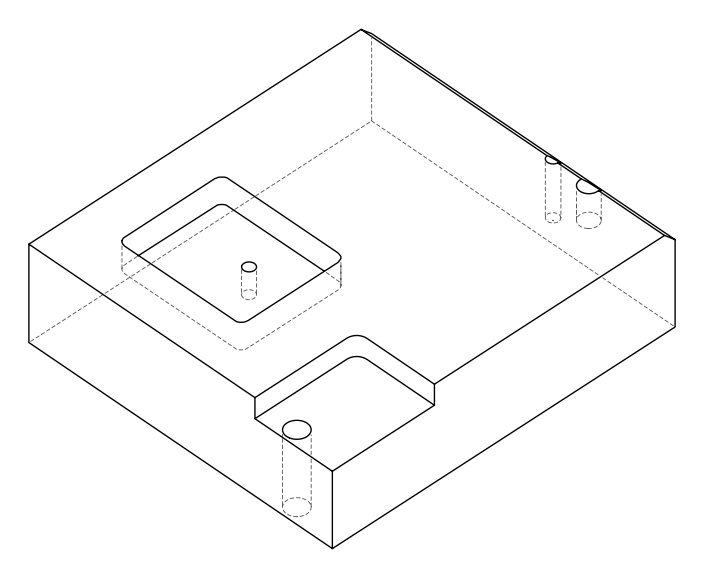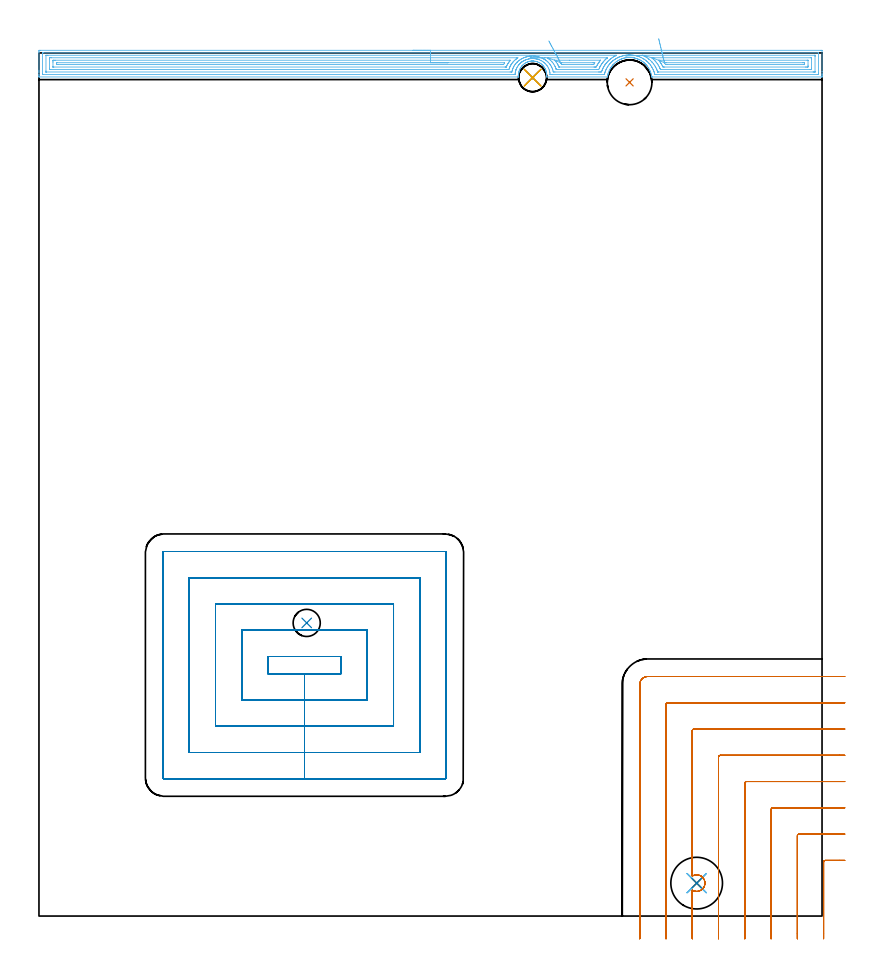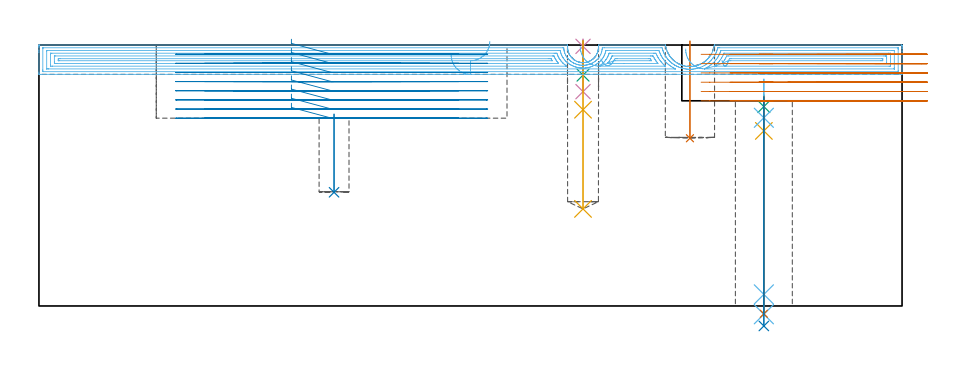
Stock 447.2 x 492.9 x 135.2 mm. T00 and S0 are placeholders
(PLAN: 14 operations, 11 tool changes, 70.3 min)
(1 INDEXABLE_INSERT_DRILL_BLIND_HOLE_FROM_SOLID | STEP1POCKET | NXT0302_022 | 0.2 min | 24484 mm3)
(2 INDEXABLE_INSERT_DRILL_BLIND_HOLE_FROM_SOLID_1 | STEP1POCKET_1 | NXT0302_002 | 0.17 min | 14316 mm3)
(3 SPOT_DRILL | STEP1HOLE | NXT0321_9005460120000 | 0.06 min | 3433 mm3)
(4 SPOT_DRILL_1 | STEP1POCKET_2 | NXT0321_9005460120000 | 0.03 min | 4 mm3)
(5 DRILL_BLIND_HOLE_INTO_CENTER | STEP1HOLE | UGT0301_217 | 0.08 min | 989 mm3)
(6 GUN_DRILL_THROUGH_HOLE | STEP1HOLE | UGT0307_009 | 0.61 min | 10792 mm3)
(7 DRILL_TO_ENLARGE_THROUGH_HOLE | STEP1HOLE | NXT0301_104 | 0.46 min | 5525 mm3)
(8 DRILL_TO_ENLARGE_THROUGH_HOLE_1 | STEP1HOLE | UGT0301_394 | 0.48 min | 71575 mm3)
(9 DRILL_BLIND_HOLE_INTO_CENTER_1 | STEP1POCKET_2 | UGT0301_217 | 0.07 min | 1138 mm3)
(10 DRILL_TO_ENLARGE_BLIND_HOLE | STEP1POCKET_2 | NXT0301_111 | 0.11 min | 3430 mm3)
(11 GUN_DRILL_BLIND_HOLE | STEP1POCKET_2 | UGT0307_013 | 0.49 min | 12015 mm3)
(12 AREA_MILL | FG_CHAMFER_SURFACE | UGT0205_001 | 21.12 min | 50186 mm3)
(13 MILL_CORNER_NOTCH_RECTANGULAR | CORNER_NOTCH_RECTANGULAR | UGT0201_094 | Follow Part, ap 5, ae 75% | 17.03 min | 463060 mm3)
(14 MILL_RECTANGULAR_POCKET | POCKET_RECTANGULAR_STRAIGHT | UGT0201_094 | Follow Part, ap 5, ae 75% | 29.41 min | 1021008 mm3)
(TOOL NXT0302_022 | Index. Insert Drill 25.5mm [880-D2550L25-03] | D25.5 PA176 FL77 Z2)
(TOOL NXT0302_002 | Index. Insert Drill 15.5mm [880-D1550L20-05] | D15.5 PA176 FL78 Z2)
(TOOL NXT0321_9005460120000 | NC Spot Drill, 142deg, 12mm, Carbide, Uncoated | D12 PA142 FL30 Z2)
(TOOL UGT0301_217 | Twist Drill 10.4 mm | D10.4 PA118 FL82 Z2)
(TOOL UGT0307_009 | Gun Drill 12 mm | D12 PA130 FL24 Z1)
(TOOL NXT0301_104 | Carbide Drill 14mm [860.1-1400-112A1-MM 2214] | D14 PA140 FL123 Z2)
(TOOL UGT0301_394 | Twist Drill 29.5 mm | D29.5 PA118 FL165 Z2)
(TOOL NXT0301_111 | Carbide Drill 16.1mm [860.1-1610-050A1-PM 4234] | D16.1 PA147 FL73 Z2)
(TOOL UGT0307_013 | Gun Drill 16 mm | D16 PA130 FL24 Z1)
(TOOL UGT0205_001 | Chamfer Mill 20 x 3 x 45 deg. | D20 FL50 Z2)
(TOOL UGT0201_094 | End mill 20 mm | D20 FL38 Z4)
(OP 1 INDEXABLE_INSERT_DRILL_BLIND_HOLE_FROM_SOLID)
G17 G21 G94 G90
T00 M6
G54
G17 G0 G90 X337.3 Y476.1 S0 M3
G43 Z145.2 H1
G94 G81 G98 Z86.9 F250. R137.2
G80
M5
M2
(OP 2 INDEXABLE_INSERT_DRILL_BLIND_HOLE_FROM_SOLID_1)
G17 G21 G94 G90
T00 M6
G54
G17 G0 G90 X152.9 Y167.4 S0 M3
G43 Z145.2 H1
G94 G81 G98 Z58.9 F250. R99.3
G80
M5
M2
(OP 3 SPOT_DRILL)
G17 G21 G94 G90
T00 M6
G54
G17 G0 G90 X375.6 Y18.8 S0 M3
G43 Z145.2 H0
G94 G81 G98 Z103.3 F250. R109.3
G80
M5
M2
(OP 4 SPOT_DRILL_1)
G17 G21 G94 G90
T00 M6
G54
G17 G0 G90 X281.9 Y478.8 S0 M3
G43 Z145.2 H0
G94 G81 G98 Z134.511 F250. R138.2
G80
M5
M2
(OP 5 DRILL_BLIND_HOLE_INTO_CENTER)
G17 G21 G94 G90
T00 M6
G54
G17 G0 G90 X375.6 Y18.8 S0 M3
G43 Z145.2 H0
G94 G81 G98 Z90.7 F250. R108.3
G80
M5
M2
(OP 6 GUN_DRILL_THROUGH_HOLE)
G17 G21 G94 G90
T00 M6
G54
G17 G0 G90 X375.6 Y18.8 M8
G43 Z145.2 H0
Z117.448
S716 M3
G94 G1 Z97.502 F125. M26
G4 X.084
Z6. F250.
G4 X.084
Z-4.298 F125.
G4 X.084
M5
M9
G0 Z117.448
Z145.2
M2
(OP 7 DRILL_TO_ENLARGE_THROUGH_HOLE)
G17 G21 G94 G90
T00 M6
G54
G17 G0 G90 X375.6 Y18.8 S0 M3
G43 Z145.2 H1
G94 G73 G98 Z-4.048 F250. Q13.793 R108.3
G80
M5
M2
(OP 8 DRILL_TO_ENLARGE_THROUGH_HOLE_1)
G17 G21 G94 G90
T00 M6
G54
G17 G0 G90 X375.6 Y18.8 S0 M3
G43 Z145.2 H0
G94 G73 G98 Z-10.363 F250. Q29.166 R108.3
G80
M5
M2
(OP 9 DRILL_BLIND_HOLE_INTO_CENTER_1)
G17 G21 G94 G90
T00 M6
G54
G17 G0 G90 X281.9 Y478.8 S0 M3
G43 Z145.2 H0
G94 G81 G98 Z119.6 F250. R137.2
G80
M5
M2
(OP 10 DRILL_TO_ENLARGE_BLIND_HOLE)
G17 G21 G94 G90
T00 M6
G54
G17 G0 G90 X281.9 Y478.8 S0 M3
G43 Z145.2 H1
G94 G81 G98 Z111.05 F250. R137.2
G80
M5
M2
(OP 11 GUN_DRILL_BLIND_HOLE)
G17 G21 G94 G90
T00 M6
G54
G17 G0 G90 X281.9 Y478.8 M8
G43 Z145.2 H0
Z137.42
S716 M3
G94 G1 Z101.689 F125. M26
G4 X.084
Z50.3 F250.
G4 X.084
G0 Z50.4
M5
M9
Z137.42
Z145.2
M2
(OP 12 AREA_MILL)
G17 G21 G94 G90
T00 M6
G54
G17 G0 G90 X213.6 Y494.4 S1061 M3
G43 Z145.2 H0
Z130.
G94 G1 X213.638 Z129.128 F250.
X213.752 Z128.264
X213.941 Z127.412
X214.203 Z126.58
X214.537 Z125.774
X214.94 Z125.
X215.408 Z124.264
X215.94 Z123.572
X216.529 Z122.929
X217.172 Z122.34
X217.864 Z121.808
X218.6 Z121.34
X219.374 Z120.937
X220.18 Z120.603
X221.012 Z120.341
X221.864 Z120.152
X222.728 Z120.038
X223.6 Z120.
X446.577
X446.957 Y494.396 Z120.002
X447.19 Y494.392 Z120.006
X447.2 Y494.155 Z120.242
Y482.371 Z132.024
Y480.948 Z133.448
Y480.599 Z133.796
Y479.901 Z134.499
Y479.604 Z134.796
X447.193 Y479.226 Z135.165
X447.19 Y479.203 Z135.188
X447.024 Y479.2 Z135.2
X350.058
X350.004 Y479.199 Z135.199
X349.959 Y479.204 Z135.192
X349.924 Y479.368 Z135.029
X349.911 Y479.453 Z134.944
X349.889 Y479.6 Z134.798
X349.867 Y479.713 Z134.684
X349.811 Y480.012 Z134.387
X349.605 Y480.893 Z133.506
X349.335 Y481.775 Z132.625
X349.111 Y482.397 Z132.001
X348.997 Y482.656 Z131.743
X348.571 Y483.538 Z130.862
X348.218 Y484.181 Z130.218
X348.065 Y484.418 Z129.981
X347.456 Y485.3 Z129.099
X347.324 Y485.476 Z128.921
X347.029 Y485.832 Z128.567
X346.958 Y485.914 Z128.486
X346.724 Y486.181 Z128.218
X346.559 Y486.357 Z128.041
X346.431 Y486.493 Z127.905
X346.139 Y486.781 Z127.617
X346.036 Y486.877 Z127.521
X345.84 Y487.062 Z127.337
X345.59 Y487.282 Z127.117
X345.538 Y487.327 Z127.072
X345.148 Y487.641 Z126.758
X345.088 Y487.686 Z126.712
X344.751 Y487.944 Z126.456
X344.644 Y488.019 Z126.381
X344.201 Y488.312 Z126.088
X343.751 Y488.593 Z125.806
X343.709 Y488.618 Z125.782
X343.547 Y488.712 Z125.688
X343.34 Y488.825 Z125.574
X342.963 Y489.015 Z125.384
X342.858 Y489.068 Z125.331
X342.413 Y489.272 Z125.127
X341.964 Y489.46 Z124.938
X341.892 Y489.488 Z124.911
X341.631 Y489.586 Z124.811
X341.568 Y489.609 Z124.789
X341.295 Y489.706 Z124.693
X341.172 Y489.744 Z124.655
X341.071 Y489.776 Z124.624
X340.625 Y489.902 Z124.497
X340.178 Y490.015 Z124.383
X340.025 Y490.048 Z124.351
X339.732 Y490.111 Z124.289
X339.284 Y490.189 Z124.208
X338.982 Y490.232 Z124.167
X338.838 Y490.252 Z124.147
X338.44 Y490.293 Z124.106
X338.391 Y490.298 Z124.101
X338.15 Y490.314 Z124.085
X337.945 Y490.327 Z124.069
X337.836 Y490.329 Z124.063
X337.498 Y490.342 Z124.055
X337.253 Y490.341 Z124.054
X337.051 Z124.057
X336.948 Y490.337 Z124.06
X336.653 Y490.324 Z124.067
X336.604 Y490.323 Z124.07
X336.415 Y490.31 Z124.086
X336.259 Y490.298 Z124.097
X336.158 Y490.291 Z124.105
X335.711 Y490.244 Z124.152
X335.264 Y490.181 Z124.217
X334.818 Y490.101 Z124.297
X334.37 Y490.004 Z124.396
X333.975 Y489.902 Z124.498
X333.925 Y489.889 Z124.511
X333.525 Y489.77 Z124.628
X333.306 Y489.706 Z124.693
X333.031 Y489.609 Z124.79
X332.649 Y489.463 Z124.936
X332.583 Y489.438 Z124.961
X332.184 Y489.269 Z125.126
X332.138 Y489.251 Z125.146
X331.995 Y489.185 Z125.215
X331.947 Y489.162 Z125.237
X331.737 Y489.063 Z125.335
X331.696 Y489.044 Z125.354
X331.259 Y488.824 Z125.574
X331.007 Y488.679 Z125.72
X330.795 Y488.557 Z125.842
X330.351 Y488.283 Z126.116
X329.852 Y487.943 Z126.455
X329.458 Y487.647 Z126.753
X328.762 Y487.061 Z127.336
X328.609 Y486.923 Z127.474
X328.565 Y486.882 Z127.515
X328.215 Y486.537 Z127.863
X327.875 Y486.181 Z128.218
X327.716 Y486.002 Z128.396
X327.671 Y485.952 Z128.446
X327.288 Y485.471 Z128.925
X327.15 Y485.3 Z129.099
X326.951 Y485.028 Z129.367
X326.822 Y484.855 Z129.545
X326.778 Y484.795 Z129.605
X326.533 Y484.418 Z129.981
X326.27 Y483.98 Z130.418
X326.022 Y483.537 Z130.862
X325.928 Y483.357 Z131.042
X325.885 Y483.274 Z131.125
X325.608 Y482.656 Z131.743
X325.265 Y481.775 Z132.625
X325.216 Y481.62 Z132.778
X325.173 Y481.485 Z132.911
X325.035 Y481.053 Z133.347
X324.991 Y480.917 Z133.482
X324.921 Y480.599 Z133.797
X324.792 Y480.011 Z134.386
X324.681 Y479.403 Z134.996
X324.642 Y479.205 Z135.193
X324.588 Y479.2 Z135.2
X290.18
X289.835 Y479.206 Z135.192
X289.86 Y479.554 Z134.845
X289.887 Y480.012 Z134.387
X289.89 Y480.453 Z133.947
X289.869 Y480.893 Z133.506
X289.824 Y481.335 Z133.065
X289.755 Y481.775 Z132.625
X289.734 Y481.873 Z132.527
X289.659 Y482.216 Z132.182
X289.617 Y482.371 Z132.027
X289.539 Y482.656 Z131.743
X289.438 Y482.957 Z131.443
X289.407 Y483.048 Z131.351
X289.259 Y483.436 Z130.964
X289.212 Y483.537 Z130.862
X289.098 Y483.768 Z130.631
X288.992 Y483.981 Z130.417
X288.901 Y484.142 Z130.256
X288.747 Y484.419 Z129.981
X288.366 Y485.005 Z129.392
X288.255 Y485.155 Z129.245
X288.14 Y485.3 Z129.099
X288.095 Y485.351 Z129.048
X287.989 Y485.471 Z128.924
X287.813 Y485.676 Z128.724
X287.797 Y485.693 Z128.707
X287.588 Y485.914 Z128.484
X287.472 Y486.037 Z128.361
X287.318 Y486.181 Z128.218
X287.201 Y486.279 Z128.119
X286.954 Y486.491 Z127.909
X286.777 Y486.63 Z127.77
X286.579 Y486.785 Z127.613
X286.376 Y486.926 Z127.473
X286.167 Y487.062 Z127.337
X285.686 Y487.338 Z127.059
X285.321 Y487.52 Z126.88
X285.242 Y487.559 Z126.841
X284.792 Y487.752 Z126.644
X284.523 Y487.853 Z126.546
X284.25 Y487.944 Z126.456
X283.899 Y488.038 Z126.36
X283.453 Y488.139 Z126.261
X283.006 Y488.213 Z126.182
X282.559 Y488.264 Z126.133
X282.404 Y488.271 Z126.12
X282.187 Y488.286 Z126.111
X282.137 Y488.288 Z126.107
X282.112 Y488.289 Z126.106
X281.859 Y488.288 Z126.103
X281.665 Y488.289 Z126.107
X281.537 Y488.28 Z126.112
X281.484 Y488.274
X281.439 Y488.273 Z126.117
X281.243 Y488.263 Z126.132
X281.234 Z126.133
X281.222 Y488.261 Z126.132
X281.219
X281.004 Y488.239 Z126.161
X280.772 Y488.212 Z126.188
X280.326 Y488.135 Z126.263
X280.298 Y488.129 Z126.27
X279.936 Y488.044 Z126.349
X279.673 Y487.977 Z126.422
X279.549 Y487.942 Z126.454
X279.456 Y487.911 Z126.482
X279.432 Y487.903 Z126.49
X279.224 Y487.828 Z126.568
X279.009 Y487.748 Z126.646
X278.983 Y487.738 Z126.656
X278.539 Y487.552 Z126.847
X278.089 Y487.321 Z127.076
X277.629 Y487.062 Z127.337
X277.257 Y486.8 Z127.598
X277.185 Y486.75 Z127.649
X276.752 Y486.417 Z127.982
X276.485 Y486.181 Z128.218
X276.165 Y485.865 Z128.533
X276.1 Y485.796 Z128.604
X275.859 Y485.538 Z128.86
X275.804 Y485.471 Z128.927
X275.663 Y485.3 Z129.099
X275.343 Y484.865 Z129.534
X275.046 Y484.418 Z129.98
X274.988 Y484.32 Z130.078
X274.966 Y484.283 Z130.115
X274.892 Y484.142 Z130.255
X274.771 Y483.912 Z130.485
X274.593 Y483.537 Z130.862
X274.414 Y483.099 Z131.3
X274.319 Y482.817 Z131.583
X274.265 Y482.656 Z131.743
X274.188 Y482.371 Z132.027
X274.094 Y482.024 Z132.375
X274.072 Y481.945 Z132.455
X274.041 Y481.774 Z132.625
X273.998 Y481.485 Z132.914
X273.976 Y481.334 Z133.064
X273.931 Y480.893 Z133.506
X273.917 Y480.599 Z133.799
X273.91 Y480.452 Z133.946
X273.911 Y480.237 Z134.162
X273.912 Y480.011 Z134.387
X273.932 Y479.623 Z134.775
X273.941 Y479.537 Z134.861
X273.963 Y479.25 Z135.147
X273.965 Y479.205 Z135.191
X273.648 Y479.2 Z135.2
X0.176
X0.01 Y479.203 Z135.188
X0.008 Y479.226 Z135.165
X0. Y479.604 Z134.795
Y479.901 Z134.499
Y480.599 Z133.796
Y481.834 Z132.563
Y482.371 Z132.024
Y482.988 Z131.407
Y493.27 Z121.128
X0.004 Y493.887 Z120.511
X0.009 Y494.392 Z120.006
X0.111 Y494.395 Z120.003
X0.623 Y494.4 Z120.
X223.6
Y492.986 Z121.414
X445.012 Y492.985 Z121.415
X445.116 Y492.984 Z121.416
X445.167 Y492.981 Z121.419
X445.186 Y492.979 Z121.421
X445.19 Y492.967 Z121.433
X445.194 Y492.851 Z121.549
X445.199 Y492.595 Z121.805
X445.2 Y481.485 Z132.915
X445.199 Y481.079 Z133.321
X445.192 Y480.672 Z133.728
X445.19 Y480.623 Z133.777
X445.172 Y480.621 Z133.779
X445.119 Y480.617 Z133.783
X445.009 Y480.615 Z133.785
X444.79 Y480.614 Z133.786
X352.739
X351.845 Y480.618 Z133.782
X351.823 Y480.621 Z133.779
X351.689 Y480.695 Z133.705
X351.66 Y480.783 Z133.617
X351.547 Y481.202 Z133.198
X351.464 Y481.485 Z132.915
X351.3 Y482.025 Z132.375
X351.174 Y482.371 Z132.029
X350.952 Y482.967 Z131.433
X350.817 Y483.257 Z131.143
X350.698 Y483.508 Z130.892
X350.373 Y484.142 Z130.258
X350.058 Y484.727 Z129.673
X349.941 Y484.913 Z129.487
X349.865 Y485.028 Z129.372
X349.46 Y485.621 Z128.779
X349.252 Y485.914 Z128.486
X349.164 Y486.033 Z128.367
X348.523 Y486.8 Z127.6
X348.271 Y487.079 Z127.321
X347.667 Y487.686 Z126.714
X347.377 Y487.957 Z126.443
X347.046 Y488.246 Z126.154
X346.646 Y488.572 Z125.828
X346.483 Y488.698 Z125.702
X345.98 Y489.071 Z125.329
X345.59 Y489.325 Z125.075
X345.378 Y489.458 Z124.942
X344.696 Y489.863 Z124.537
X343.846 Y490.3 Z124.1
X343.802 Y490.321 Z124.079
X343.751 Y490.343 Z124.057
X342.908 Y490.7 Z123.7
X342.331 Y490.916 Z123.484
X342.015 Y491.02 Z123.38
X341.311 Y491.229 Z123.171
X341.121 Y491.278 Z123.122
X341.055 Y491.294 Z123.106
X340.227 Y491.474 Z122.926
X339.926 Y491.528 Z122.872
X339.334 Y491.618 Z122.782
X338.89 Y491.669 Z122.731
X338.44 Y491.709 Z122.691
X337.926 Y491.739 Z122.661
X337.546 Y491.75 Z122.65
X337.016 Y491.755 Z122.645
X336.979
X336.944 Y491.754 Z122.646
X336.653 Y491.738 Z122.662
X336.169 Y491.709 Z122.691
X335.759 Y491.674 Z122.726
X335.354 Y491.63 Z122.77
X334.865 Y491.56 Z122.84
X334.581 Y491.511 Z122.889
X333.971 Y491.391 Z123.009
X333.838 Y491.362 Z123.038
X333.289 Y491.229 Z123.171
X333.078 Y491.171 Z123.229
X332.44 Y490.975 Z123.425
X332.33 Y490.939 Z123.461
X332.184 Y490.886 Z123.514
X331.789 Y490.735 Z123.665
X331.29 Y490.536 Z123.864
X331.154 Y490.478 Z123.922
X330.851 Y490.343 Z124.057
X330.543 Y490.198 Z124.202
X330.484 Y490.17 Z124.23
X330.397 Y490.124 Z124.276
X329.959 Y489.891 Z124.509
X329.503 Y489.632 Z124.768
X329.393 Y489.567 Z124.833
X329.218 Y489.458 Z124.942
X328.852 Y489.217 Z125.183
X328.609 Y489.054 Z125.346
X328.327 Y488.851 Z125.549
X327.955 Y488.572 Z125.828
X327.822 Y488.466 Z125.934
X327.716 Y488.378 Z126.022
X327.343 Y488.056 Z126.344
X326.922 Y487.686 Z126.714
X326.87 Y487.638 Z126.762
X326.822 Y487.59 Z126.81
X326.433 Y487.186 Z127.214
X326.067 Y486.8 Z127.6
X326.001 Y486.728 Z127.672
X325.928 Y486.643 Z127.757
X325.604 Y486.235 Z128.165
X325.354 Y485.914 Z128.486
X325.217 Y485.733 Z128.667
X325.035 Y485.484 Z128.916
X324.852 Y485.209 Z129.191
X324.737 Y485.028 Z129.372
X324.514 Y484.659 Z129.741
X324.211 Y484.142 Z130.258
X324.186 Y484.098 Z130.302
X324.141 Y484.015 Z130.385
X323.896 Y483.499 Z130.901
X323.788 Y483.257 Z131.143
X323.628 Y482.879 Z131.521
X323.426 Y482.371 Z132.029
X323.377 Y482.242 Z132.158
X323.247 Y481.874 Z132.526
X323.153 Y481.578 Z132.822
X323.125 Y481.485 Z132.915
X323.029 Y481.153 Z133.247
X322.892 Y480.624 Z133.776
X322.338 Y480.614 Z133.786
X292.861
X291.968 Y480.618 Z133.782
X291.946 Y480.62 Z133.78
X291.892 Y480.652 Z133.748
X291.884 Y480.682 Z133.718
X291.803 Y481.485 Z132.915
X291.778 Y481.673 Z132.727
X291.639 Y482.371 Z132.029
X291.528 Y482.806 Z131.594
X291.383 Y483.257 Z131.143
X291.074 Y484.054 Z130.346
X290.989 Y484.227 Z130.173
X290.541 Y485.028 Z129.372
X290.18 Y485.586 Z128.814
X289.935 Y485.914 Z128.486
X289.287 Y486.653 Z127.747
X289.145 Y486.8 Z127.6
X288.754 Y487.161 Z127.239
X288.393 Y487.464 Z126.936
X288.111 Y487.686 Z126.714
X287.499 Y488.109 Z126.291
X286.677 Y488.572 Z125.828
X286.606 Y488.609 Z125.791
X286.53 Y488.646 Z125.754
X285.712 Y489.002 Z125.398
X285.042 Y489.235 Z125.165
X284.818 Y489.297 Z125.103
X284.182 Y489.458 Z124.942
X283.925 Y489.511 Z124.889
X283.858 Y489.523 Z124.877
X283.403 Y489.594 Z124.806
X283.031 Y489.638 Z124.762
X282.826 Y489.661 Z124.739
X282.137 Y489.699 Z124.701
X281.893 Y489.7 Z124.7
X281.567 Y489.696 Z124.704
X281.243 Y489.679 Z124.721
X281.034 Y489.666 Z124.734
X280.35 Y489.587 Z124.813
X280.237 Y489.569 Z124.831
X279.608 Y489.458 Z124.942
X279.456 Y489.423 Z124.977
X278.779 Y489.243 Z125.157
X278.685 Y489.215 Z125.185
X278.562 Y489.173 Z125.227
X278.12 Y489.01 Z125.39
X277.669 Y488.825 Z125.575
X277.49 Y488.748 Z125.652
X277.124 Y488.572 Z125.828
X276.893 Y488.454 Z125.946
X276.847 Y488.43 Z125.97
X276.775 Y488.389 Z126.011
X276.329 Y488.128 Z126.272
X275.881 Y487.825 Z126.575
X275.799 Y487.767 Z126.633
X275.691 Y487.686 Z126.714
X275.298 Y487.378 Z127.022
X274.988 Y487.113 Z127.287
X274.825 Y486.961 Z127.439
X274.66 Y486.8 Z127.6
X274.384 Y486.513 Z127.887
X274.094 Y486.198 Z128.202
X273.966 Y486.041 Z128.359
X273.868 Y485.914 Z128.486
X273.588 Y485.529 Z128.871
X273.246 Y485.028 Z129.372
X273.2 Y484.959 Z129.441
X272.916 Y484.424 Z129.976
X272.781 Y484.142 Z130.258
X272.469 Y483.417 Z130.983
X272.412 Y483.257 Z131.143
X272.385 Y483.178 Z131.222
X272.306 Y482.94 Z131.46
X272.186 Y482.49 Z131.91
X272.157 Y482.371 Z132.029
X272.084 Y482.042 Z132.358
X272.034 Y481.755 Z132.645
X271.997 Y481.485 Z132.915
X271.938 Y480.964 Z133.436
X271.922 Y480.807 Z133.593
X271.91 Y480.682 Z133.718
X271.898 Y480.621 Z133.779
X271.397 Y480.614 Z133.786
X2.188 Y480.615 Z133.785
X2.084 Y480.616 Z133.784
X2.033 Y480.619 Z133.781
X2.014 Y480.621 Z133.779
X2.01 Y480.633 Z133.767
X2.006 Y480.749 Z133.651
X2.001 Y481.005 Z133.395
X2. Y492.115 Z122.285
X2.001 Y492.521 Z121.879
X2.008 Y492.928 Z121.472
X2.01 Y492.977 Z121.423
X2.028 Y492.98 Z121.42
X2.081 Y492.983 Z121.417
X2.191 Y492.985 Z121.415
X2.41 Y492.986 Z121.414
X223.6
Y491.572 Z122.828
X329.308 Y491.571 Z122.829
X329.503 Y491.57 Z122.83
X329.702 Y491.567 Z122.833
X329.798 Y491.565 Z122.835
X329.731 Y491.526 Z122.874
X329.654 Y491.483 Z122.917
X329.382 Y491.349 Z123.051
X329.145 Y491.229 Z123.171
X328.796 Y491.044 Z123.356
X328.609 Y490.94 Z123.46
X328.231 Y490.719 Z123.681
X327.716 Y490.406 Z123.994
X327.677 Y490.381 Z124.019
X327.62 Y490.343 Z124.057
X327.149 Y490.019 Z124.381
X326.822 Y489.787 Z124.613
X326.633 Y489.644 Z124.756
X326.395 Y489.458 Z124.942
X326.139 Y489.248 Z125.152
X325.928 Y489.071 Z125.329
X325.662 Y488.836 Z125.564
X325.368 Y488.572 Z125.828
X325.198 Y488.41 Z125.99
X325.035 Y488.249 Z126.151
X324.757 Y487.961 Z126.439
X324.499 Y487.686 Z126.714
X324.33 Y487.498 Z126.902
X324.141 Y487.28 Z127.12
X323.927 Y487.012 Z127.388
X323.76 Y486.8 Z127.6
X323.539 Y486.511 Z127.889
X323.247 Y486.12 Z128.28
X323.163 Y485.997 Z128.403
X323.109 Y485.914 Z128.486
X322.82 Y485.452 Z128.948
X322.563 Y485.028 Z129.372
X322.486 Y484.897 Z129.503
X322.353 Y484.665 Z129.735
X322.177 Y484.318 Z130.082
X322.093 Y484.142 Z130.258
X321.895 Y483.711 Z130.689
X321.699 Y483.257 Z131.143
X321.63 Y483.088 Z131.312
X321.46 Y482.655 Z131.745
X321.358 Y482.371 Z132.029
X321.239 Y482.04 Z132.36
X320.906 Y482.034 Z132.366
X320.566 Y482.031 Z132.369
X320.017 Y482.029 Z132.371
X319.672 Y482.028 Z132.372
X294.649 Y482.029 Z132.371
X294.097 Y482.032 Z132.368
X293.755 Y482.036 Z132.364
X293.672 Y482.371 Z132.029
X293.645 Y482.48 Z131.92
X293.432 Y483.257 Z131.143
X293.276 Y483.731 Z130.669
X293.107 Y484.142 Z130.258
X292.861 Y484.714 Z129.686
X292.694 Y485.028 Z129.372
X292.496 Y485.391 Z129.009
X292.167 Y485.914 Z128.486
X291.968 Y486.223 Z128.177
X291.717 Y486.556 Z127.844
X291.51 Y486.8 Z127.6
X291.074 Y487.296 Z127.104
X290.705 Y487.686 Z126.714
X290.18 Y488.159 Z126.241
X289.674 Y488.572 Z125.828
X289.287 Y488.853 Z125.547
X289.058 Y489.01 Z125.39
X288.826 Y489.166 Z125.234
X288.48 Y489.371 Z125.029
X288.393 Y489.42 Z124.98
X288.324 Y489.458 Z124.942
X287.787 Y489.743 Z124.657
X287.499 Y489.879 Z124.521
X286.722 Y490.228 Z124.172
X286.606 Y490.272 Z124.128
X286.404 Y490.343 Z124.057
X285.712 Y490.569 Z123.831
X285.4 Y490.653 Z123.747
X284.818 Y490.793 Z123.607
X284.252 Y490.905 Z123.495
X283.925 Y490.96 Z123.44
X283.212 Y491.05 Z123.35
X283.031 Y491.067 Z123.333
X282.256 Y491.111 Z123.289
X282.137 Y491.113 Z123.287
X281.369 Y491.105 Z123.295
X281.243 Y491.099 Z123.301
X280.872 Y491.075 Z123.325
X280.538 Y491.043 Z123.357
X280.35 Y491.021 Z123.379
X279.748 Y490.94 Z123.46
X279.456 Y490.885 Z123.515
X278.998 Y490.798 Z123.602
X278.562 Y490.692 Z123.708
X278.283 Y490.621 Z123.779
X278.013 Y490.548 Z123.852
X277.669 Y490.441 Z123.959
X277.595 Y490.416 Z123.984
X277.395 Y490.343 Z124.057
X276.952 Y490.168 Z124.232
X276.775 Y490.094 Z124.306
X276.329 Y489.9 Z124.5
X275.881 Y489.679 Z124.721
X275.735 Y489.603 Z124.797
X275.466 Y489.458 Z124.942
X275.164 Y489.282 Z125.118
X274.988 Y489.177 Z125.223
X274.627 Y488.929 Z125.471
X274.122 Y488.572 Z125.828
X274.094 Y488.551 Z125.849
X273.617 Y488.159 Z126.241
X273.2 Y487.792 Z126.608
X273.145 Y487.74 Z126.66
X273.092 Y487.686 Z126.714
X272.71 Y487.286 Z127.114
X272.306 Y486.844 Z127.556
X272.286 Y486.82 Z127.58
X272.271 Y486.8 Z127.6
X271.908 Y486.309 Z128.091
X271.627 Y485.914 Z128.486
X271.54 Y485.788 Z128.612
X271.413 Y485.594 Z128.806
X271.209 Y485.23 Z129.17
X271.102 Y485.028 Z129.372
X270.909 Y484.642 Z129.758
X270.687 Y484.142 Z130.258
X270.637 Y484.026 Z130.374
X270.519 Y483.736 Z130.664
X270.366 Y483.257 Z131.143
X270.208 Y482.679 Z131.721
X270.052 Y482.049 Z132.351
X270.043 Y482.035 Z132.365
X270.019 Y482.033 Z132.367
X269.969 Y482.03 Z132.37
X269.625 Y482.029 Z132.371
X269.077
X4.083
X4.041 Y482.03 Z132.37
X4.018 Y482.032 Z132.368
X4.013 Y482.034 Z132.366
X4.01 Y482.045 Z132.355
X4.004 Y482.175 Z132.225
X4.001 Y482.371 Z132.029
X4. Y482.567 Z131.834
Y491.425 Z122.975
X4.003 Y491.49 Z122.91
X4.008 Y491.542 Z122.858
X4.013 Y491.565 Z122.835
X4.026 Y491.566 Z122.834
X4.198 Y491.569 Z122.831
X4.746 Y491.571 Z122.829
X5.091 Y491.572 Z122.828
X223.6
Y490.157 Z124.243
X272.972
X273.2 Y490.156 Z124.244
X273.391 Y490.154 Z124.246
X273.489 Y490.151 Z124.249
X273.441 Y490.105 Z124.295
X272.928 Y489.728 Z124.672
X272.564 Y489.458 Z124.942
X272.42 Y489.345 Z125.055
X272.306 Y489.253 Z125.147
X271.938 Y488.937 Z125.463
X271.531 Y488.572 Z125.828
X271.47 Y488.515 Z125.885
X271.413 Y488.457 Z125.943
X271.035 Y488.06 Z126.34
X270.695 Y487.686 Z126.714
X270.613 Y487.593 Z126.807
X270.519 Y487.48 Z126.92
X270.227 Y487.089 Z127.311
X270.016 Y486.8 Z127.6
X269.856 Y486.571 Z127.829
X269.625 Y486.231 Z128.169
X269.507 Y486.032 Z128.368
X269.441 Y485.914 Z128.486
X269.194 Y485.456 Z128.944
X268.984 Y485.028 Z129.372
X268.905 Y484.857 Z129.543
X268.732 Y484.458 Z129.942
X268.611 Y484.142 Z130.258
X268.407 Y483.578 Z130.822
X268.359 Y483.45 Z130.95
X268.191 Y483.447 Z130.953
X267.838 Y483.444 Z130.956
X267.65 Y483.443 Z130.957
X266.944
X6.691
X6.112 Y483.445 Z130.955
X6.051 Y483.447 Z130.953
X6.014 Y483.449 Z130.951
X6.01 Y483.491 Z130.909
X6.005 Y483.703 Z130.697
X6. Y484.128 Z130.272
Y489.443 Z124.957
X6.006 Y489.893 Z124.507
X6.01 Y490.11 Z124.29
X6.019 Y490.151 Z124.249
X6.072 Y490.153 Z124.247
X6.175 Y490.155 Z124.245
X6.879 Y490.157 Z124.243
X7.066
X223.6
Y488.743 Z125.657
X268.732 Y488.742 Z125.658
X268.905 Y488.741 Z125.659
X269.234 Y488.736 Z125.664
X269.105 Y488.572 Z125.828
X268.938 Y488.367 Z126.033
X268.732 Y488.115 Z126.285
X268.546 Y487.87 Z126.53
X268.41 Y487.686 Z126.714
X268.174 Y487.353 Z127.047
X267.838 Y486.871 Z127.529
X267.81 Y486.828 Z127.572
X267.793 Y486.8 Z127.6
X267.49 Y486.259 Z128.141
X267.303 Y485.914 Z128.486
X267.184 Y485.676 Z128.724
X266.944 Y485.167 Z129.233
X266.84 Y484.931 Z129.469
X266.817 Y484.887 Z129.513
X266.807 Y484.869 Z129.531
X266.741 Y484.864 Z129.536
X266.396 Y484.859 Z129.541
X266.223 Y484.857 Z129.543
X8.493
X8.147 Y484.86 Z129.54
X8.05 Y484.864 Z129.536
X8.009 Y484.866 Z129.534
X8.007 Y484.877 Z129.523
X8.003 Y484.934 Z129.466
X8.001 Y485.028 Z129.372
X8. Y487.686 Z126.714
X8.001 Y488.345 Z126.055
X8.006 Y488.572 Z125.828
X8.01 Y488.73 Z125.67
X8.32 Y488.738 Z125.662
X8.495 Y488.742 Z125.658
X8.666 Y488.743 Z125.657
X9.387
X223.6
Y487.329 Z127.071
X265.758 Y487.328 Z127.072
X265.848 Y487.327 Z127.073
X265.898 Y487.324 Z127.076
X265.921 Y487.322 Z127.078
X265.913 Y487.304 Z127.096
X265.872 Y487.223 Z127.177
X265.382 Y486.346 Z128.054
X265.347 Y486.285 Z128.115
X265.289 Y486.278 Z128.122
X265.157 Y486.276 Z128.124
X264.795 Y486.272 Z128.128
X264.263 Y486.271 Z128.129
X263.903
X10.987 Y486.272 Z128.128
X10.454 Y486.275 Z128.125
X10.086 Y486.278 Z128.122
X10.01 Y486.285 Z128.115
X10.004 Y486.36 Z128.04
X10.002 Y486.8 Z127.6
Y487.247 Z127.153
X10.009 Y487.313 Z127.087
X10.012 Y487.323 Z127.077
X10.021 Y487.325 Z127.075
X10.053 Y487.327 Z127.073
X10.187 Y487.328 Z127.072
X10.454 Y487.329 Z127.071
X223.6
X224.472 Z127.109
X225.336 Z127.223
X226.188 Z127.412
X227.02 Z127.674
X227.826 Z128.008
X228.6 Z128.411
X229.336 Z128.88
X230.028 Z129.411
X230.671 Z130.
X231.26 Z130.643
X231.792 Z131.335
X232.26 Z132.071
X232.663 Z132.845
X232.997 Z133.651
X233.259 Z134.483
X233.448 Z135.335
X233.562 Z136.2
X233.6 Z137.071
G0 Z145.2
X280.481 Y490.047
Z134.353
G1 X280.51 Z133.482
X280.614 Y490.048 Z132.615
X280.794 Y490.05 Z131.762
X281.048 Y490.053 Z130.927
X281.373 Y490.056 Z130.118
X281.768 Y490.061 Z129.34
X282.229 Y490.065 Z128.599
X282.753 Y490.071 Z127.902
X283.335 Y490.077 Z127.252
X283.972 Y490.084 Z126.656
X284.659 Y490.091 Z126.118
X285.39 Y490.098 Z125.642
X286.159 Y490.106 Z125.231
X286.962 Y490.115 Z124.888
X287.791 Y490.123 Z124.617
X288.64 Y490.132 Z124.42
X289.504 Y490.141 Z124.297
X290.375 Y490.15 Z124.25
X290.702 Y490.154 Z124.246
X291.074 Y490.156 Z124.244
X324.141 Y490.157 Z124.243
X324.33 Y490.156 Z124.244
X324.552 Y490.152 Z124.248
X324.58 Y490.15 Z124.25
X324.569 Y490.137 Z124.263
X324.534 Y490.102 Z124.298
X324.492 Y490.065 Z124.335
X324.455 Y490.032 Z124.368
X324.28 Y489.882 Z124.518
X324.141 Y489.761 Z124.639
X323.98 Y489.617 Z124.783
X323.809 Y489.458 Z124.942
X323.524 Y489.183 Z125.217
X323.247 Y488.909 Z125.491
X323.081 Y488.736 Z125.664
X322.928 Y488.572 Z125.828
X322.657 Y488.271 Z126.129
X322.353 Y487.919 Z126.481
X322.249 Y487.79 Z126.61
X322.167 Y487.686 Z126.714
X321.861 Y487.288 Z127.112
X321.49 Y486.8 Z127.6
X321.477 Y486.782 Z127.618
X321.46 Y486.758 Z127.642
X321.128 Y486.243 Z128.157
X320.922 Y485.914 Z128.486
X320.789 Y485.694 Z128.706
X320.566 Y485.314 Z129.086
X320.465 Y485.129 Z129.271
X320.412 Y485.028 Z129.372
X320.253 Y484.718 Z129.682
X319.988 Y484.142 Z130.258
X319.672 Y483.45 Z130.95
X319.48 Y483.447 Z130.953
X318.779 Y483.443 Z130.957
X318.591
X296.248
X295.543 Y483.446 Z130.954
X295.456 Y483.448 Z130.952
X295.44 Y483.449 Z130.951
X295.426 Y483.482 Z130.918
X295.396 Y483.56 Z130.84
X295.335 Y483.734 Z130.666
X295.283 Y483.885 Z130.515
X295.185 Y484.142 Z130.258
X294.952 Y484.727 Z129.673
X294.812 Y485.028 Z129.372
X294.649 Y485.369 Z129.031
X294.345 Y485.914 Z128.486
X293.886 Y486.67 Z127.73
X293.8 Y486.8 Z127.6
X293.755 Y486.866 Z127.534
X293.392 Y487.331 Z127.069
X293.089 Y487.686 Z126.714
X292.861 Y487.943 Z126.457
X292.264 Y488.572 Z125.828
X291.968 Y488.842 Z125.558
X291.635 Y489.131 Z125.269
X291.237 Y489.458 Z124.942
X291.074 Y489.584 Z124.816
X290.591 Y489.936 Z124.464
X290.476 Y490.026 Z124.374
X290.375 Y490.15 Z124.25
X294.54 Y488.735 Z125.665
X294.557 Y488.74 Z125.66
X294.568 Y488.741 Z125.659
X294.649 Y488.742 Z125.658
X303.096 Y488.743 Z125.657
X320.566
X320.624 Y488.742 Z125.658
X320.669 Y488.739 Z125.661
X320.685 Y488.738 Z125.662
X320.571 Y488.567 Z125.833
X320.183 Y488.065 Z126.335
X319.892 Y487.686 Z126.714
X319.798 Y487.561 Z126.839
X319.672 Y487.388 Z127.012
X319.438 Y487.033 Z127.367
X319.289 Y486.8 Z127.6
X319.095 Y486.486 Z127.914
X318.779 Y485.962 Z128.438
X318.761 Y485.931 Z128.469
X318.205 Y484.873 Z129.527
X318.051 Y484.864 Z129.536
X317.885 Y484.861 Z129.539
X317.164 Y484.857 Z129.543
X316.991
X297.33
X297.157 Y484.859 Z129.541
X297.042 Y484.862 Z129.538
X297.004 Y484.864 Z129.536
X296.988 Y484.874 Z129.526
X296.97 Y484.909 Z129.491
X296.912 Y485.028 Z129.372
X296.564 Y485.788 Z128.612
X296.498 Y485.914 Z128.486
X296.436 Y486.029 Z128.371
X296.151 Y486.523 Z127.877
X295.98 Y486.8 Z127.6
X295.543 Y487.491 Z126.909
X295.394 Y487.686 Z126.714
X294.838 Y488.384 Z126.016
X294.674 Y488.572 Z125.828
X294.649 Y488.601 Z125.799
X294.54 Y488.735 Z125.665
X297.871 Y487.323 Z127.077
X297.891 Y487.325 Z127.075
X297.957 Y487.326 Z127.074
X298.224 Y487.328 Z127.072
X298.584 Y487.329 Z127.071
X316.458
X316.991 Y487.327 Z127.073
X317.356 Y487.324 Z127.076
X317.394 Y487.322 Z127.078
X317.39 Y487.29 Z127.11
X316.991 Y486.606 Z127.794
X316.801 Y486.286 Z128.114
X316.624 Y486.278 Z128.122
X316.098 Y486.273 Z128.127
X315.737 Y486.272 Z128.128
X299.651 Y486.271 Z128.129
X299.117 Y486.272 Z128.128
X298.754 Y486.274 Z128.126
X298.497 Y486.278 Z128.122
X298.224 Y486.687 Z127.713
X298.158 Y486.8 Z127.6
X298.075 Y486.947 Z127.453
X297.956 Y487.165 Z127.235
X297.871 Y487.323 Z127.077
X297.548 Y487.921 Z126.53
X297.204 Y488.559 Z126.044
X296.841 Y489.231 Z125.623
X296.462 Y489.933 Z125.27
X296.07 Y490.66 Z124.988
X295.668 Y491.405 Z124.779
X295.258 Y492.164 Z124.645
X294.845 Y492.93 Z124.587
X294.431 Y493.697 Z124.604
X294.019 Y494.461 Z124.698
X293.612 Y495.214 Z124.866
X293.214 Y495.951 Z125.109
X292.828 Y496.667 Z125.424
X292.456 Y497.356 Z125.808
X292.101 Y498.013 Z126.26
X291.767 Y498.633 Z126.774
X291.455 Y499.211 Z127.348
X291.168 Y499.743 Z127.978
G0 Z145.2
X335.115 Y491.248
Z133.157
G1 X335.124 Y491.249 Z132.285
X335.209 Y491.251 Z131.417
X335.37 Y491.257 Z130.559
X335.604 Y491.264 Z129.719
X335.911 Y491.275 Z128.902
X336.288 Y491.287 Z128.116
X336.731 Y491.302 Z127.365
X337.239 Y491.319 Z126.655
X337.806 Y491.338 Z125.993
X338.429 Y491.358 Z125.382
X339.103 Y491.381 Z124.829
X339.822 Y491.405 Z124.336
X340.582 Y491.43 Z123.907
X341.376 Y491.457 Z123.547
X342.198 Y491.484 Z123.257
X343.043 Y491.512 Z123.04
X343.903 Y491.541 Z122.897
X344.772 Y491.57 Z122.83
X344.8 Y491.571 Z122.829
X344.899
X443.117
X443.159 Y491.57 Z122.83
X443.182 Y491.568 Z122.832
X443.187 Y491.566 Z122.834
X443.19 Y491.555 Z122.845
X443.196 Y491.425 Z122.975
X443.199 Y491.229 Z123.171
X443.2 Y491.033 Z123.367
Y482.175 Z132.225
X443.197 Y482.11 Z132.29
X443.192 Y482.058 Z132.342
X443.187 Y482.035 Z132.365
X443.174 Y482.034 Z132.366
X443.002 Y482.031 Z132.369
X442.454 Y482.029 Z132.371
X442.109 Y482.028 Z132.372
X353.633 Y482.029 Z132.371
X353.518 Y482.03 Z132.37
X353.426 Y482.033 Z132.367
X353.371 Y482.035 Z132.365
X353.345 Y482.078 Z132.322
X353.24 Y482.371 Z132.029
X353.021 Y482.977 Z131.423
X352.906 Y483.257 Z131.143
X352.739 Y483.652 Z130.748
X352.5 Y484.142 Z130.258
X352.271 Y484.606 Z129.794
X352.035 Y485.028 Z129.372
X351.845 Y485.359 Z129.041
X351.473 Y485.914 Z128.486
X350.952 Y486.668 Z127.732
X350.848 Y486.8 Z127.6
X350.399 Y487.348 Z127.052
X350.104 Y487.686 Z126.714
X350.058 Y487.737 Z126.663
X349.233 Y488.572 Z125.828
X349.164 Y488.638 Z125.762
X348.507 Y489.223 Z125.177
X348.271 Y489.413 Z124.987
X348.212 Y489.458 Z124.942
X347.377 Y490.074 Z124.326
X346.971 Y490.343 Z124.057
X346.483 Y490.646 Z123.754
X345.74 Y491.08 Z123.32
X345.59 Y491.158 Z123.242
X345.448 Y491.229 Z123.171
X345.054 Y491.426 Z122.974
X344.832 Y491.538 Z122.862
X344.772 Y491.57 Z122.83
X350.029 Y490.15 Z124.25
X350.058 Y490.152 Z124.248
X350.248 Y490.155 Z124.245
X350.952 Y490.157 Z124.243
X351.139
X440.509
X441.088 Y490.155 Z124.245
X441.149 Y490.153 Z124.247
X441.186 Y490.151 Z124.249
X441.19 Y490.109 Z124.291
X441.195 Y489.897 Z124.503
X441.2 Y489.472 Z124.928
Y484.157 Z130.243
X441.194 Y483.707 Z130.693
X441.19 Y483.49 Z130.91
X441.181 Y483.449 Z130.951
X441.128 Y483.447 Z130.953
X441.025 Y483.445 Z130.955
X440.321 Y483.443 Z130.957
X440.134
X355.232
X354.969 Y483.445 Z130.955
X354.938 Y483.447 Z130.953
X354.927 Y483.449 Z130.951
X354.916 Y483.468 Z130.932
X354.883 Y483.536 Z130.864
X354.855 Y483.599 Z130.801
X354.692 Y483.978 Z130.422
X354.615 Y484.142 Z130.258
X354.526 Y484.33 Z130.07
X354.173 Y485.028 Z129.372
X353.77 Y485.778 Z128.622
X353.689 Y485.914 Z128.486
X353.633 Y486.005 Z128.395
X353.086 Y486.8 Z127.6
X352.739 Y487.296 Z127.104
X352.426 Y487.686 Z126.714
X351.845 Y488.377 Z126.023
X351.665 Y488.572 Z125.828
X350.952 Y489.301 Z125.099
X350.787 Y489.458 Z124.942
X350.058 Y490.118 Z124.282
X350.029 Y490.15 Z124.25
X353.901 Y488.724 Z125.676
X354.181 Y488.736 Z125.664
X354.356 Y488.741 Z125.659
X354.526 Y488.742 Z125.658
X438.707 Y488.743 Z125.657
X439.053 Y488.739 Z125.661
X439.151 Y488.736 Z125.664
X439.191 Y488.733 Z125.667
X439.193 Y488.723 Z125.677
X439.197 Y488.666 Z125.734
X439.199 Y488.572 Z125.828
X439.2 Y485.914 Z128.486
X439.199 Y485.255 Z129.145
X439.194 Y485.028 Z129.372
X439.19 Y484.87 Z129.53
X438.88 Y484.862 Z129.538
X438.705 Y484.858 Z129.542
X438.534 Y484.857 Z129.543
X437.813
X357.208
X356.482 Y484.862 Z129.538
X356.407 Y484.864 Z129.536
X356.314 Y485.005 Z129.395
X355.832 Y485.914 Z128.486
X355.42 Y486.635 Z127.765
X355.312 Y486.8 Z127.6
X355.095 Y487.122 Z127.278
X354.702 Y487.686 Z126.714
X354.526 Y487.933 Z126.467
X353.901 Y488.724 Z125.676
X357.19 Y487.322 Z127.078
X357.208 Y487.323 Z127.077
X357.569 Y487.327 Z127.073
X358.101 Y487.329 Z127.071
X358.461
X436.213 Y487.328 Z127.072
X436.746 Y487.325 Z127.075
X437.114 Y487.322 Z127.078
X437.19 Y487.315 Z127.085
X437.196 Y487.24 Z127.16
X437.198 Y486.8 Z127.6
Y486.353 Z128.047
X437.191 Y486.287 Z128.113
X437.188 Y486.277 Z128.123
X437.179 Y486.275 Z128.125
X437.147 Y486.273 Z128.127
X437.013 Y486.272 Z128.128
X436.746 Y486.271 Z128.129
X358.634 Y486.272 Z128.128
X358.101 Y486.275 Z128.125
X357.924 Y486.278 Z128.122
X357.791 Y486.283 Z128.117
X357.208 Y487.279 Z127.121
X357.192 Y487.315 Z127.085
X357.19 Y487.322 Z127.078
X357.039 Y487.955 Z126.498
X356.876 Y488.636 Z125.976
X356.703 Y489.357 Z125.518
X356.522 Y490.115 Z125.126
X356.333 Y490.904 Z124.803
X356.138 Y491.716 Z124.553
X355.939 Y492.547 Z124.376
X355.738 Y493.39 Z124.274
X355.535 Y494.238 Z124.248
X355.332 Y495.085 Z124.298
X355.131 Y495.924 Z124.424
X354.933 Y496.75 Z124.625
X354.74 Y497.555 Z124.899
X354.554 Y498.335 Z125.244
X354.375 Y499.082 Z125.657
X354.205 Y499.791 Z126.136
X354.046 Y500.457 Z126.677
X353.898 Y501.074 Z127.275
G0 Z145.2
M5
M2
(OP 13 MILL_CORNER_NOTCH_RECTANGULAR)
G17 G21 G94 G90
T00 M6
G54
G17 G0 G90 X460.2 Y31.8 S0 M3
G43 Z145.2 H0
Z130.383
G94 G1 X457.2 F250.
X449.092 F500.
G3 X448.1 Y30.808 R1.
G1 Y-9.959
Y-12.959 F250.
G0 Z145.2
X460.2 Y46.8
Z130.383
G1 X457.2
X434.093 F500.
G3 X433.1 Y45.807 R1.
G1 Y-10.
Y-13. F250.
G0 Z145.2
X460.2 Y61.8
Z130.383
G1 X457.2
X419.093 F500.
G3 X418.1 Y60.807 R1.
G1 Y-10.
Y-13. F250.
G0 Z145.2
X460.2 Y76.8
Z130.383
G1 X457.2
X404.094 F500.
G3 X403.1 Y75.807 R1.
G1 Y-10.
Y-13. F250.
G0 Z145.2
X460.2 Y91.8
Z130.383
G1 X457.2
X389.094 F500.
G3 X388.1 Y90.806 R1.
G1 Y-10.
Y-13. F250.
G0 Z145.2
X460.2 Y106.8
Z130.383
G1 X457.2
X374.094 F500.
G3 X373.1 Y105.806 R1.
G1 Y22.825
G2 X375.481 Y23.543 R4.798
X379.856 Y20.898 R4.752
X379.212 Y15.732 R4.758
X378.329 Y14.923 R4.758
X376.594 Y14.164 R4.754
X373.517 Y14.535 R4.754
X373.1 Y14.768 R4.819
G1 Y-10.
Y-13. F250.
G0 Z145.2
X460.2 Y121.8
Z130.383
G1 X457.2
X359.095 F500.
G3 X358.1 Y120.805 R1.
G1 Y-10.
Y-13. F250.
G0 Z145.2
X460.2 Y136.8
Z130.383
G1 X457.2
X347.6 F500.
G3 X343.1 Y132.3 R4.5
G1 Y-10.
Y-13. F250.
G0 Z145.2
X460.2 Y31.8
Z125.567
G1 X457.2
X449.092 F500.
G3 X448.1 Y30.808 R1.
G1 Y-9.959
Y-12.959 F250.
G0 Z145.2
X460.2 Y46.8
Z125.567
G1 X457.2
X434.093 F500.
G3 X433.1 Y45.807 R1.
G1 Y-10.
Y-13. F250.
G0 Z145.2
X460.2 Y61.8
Z125.567
G1 X457.2
X419.093 F500.
G3 X418.1 Y60.807 R1.
G1 Y-10.
Y-13. F250.
G0 Z145.2
X460.2 Y76.8
Z125.567
G1 X457.2
X404.093 F500.
G3 X403.1 Y75.807 R1.
G1 Y-10.
Y-13. F250.
G0 Z145.2
X460.2 Y91.8
Z125.567
G1 X457.2
X389.094 F500.
G3 X388.1 Y90.806 R1.
G1 Y-10.
Y-13. F250.
G0 Z145.2
X460.2 Y106.8
Z125.567
G1 X457.2
X374.094 F500.
G3 X373.1 Y105.806 R1.
G1 Y22.825
G2 X375.481 Y23.543 R4.798
X379.854 Y20.902 R4.772
X380.094 Y20.318 R4.756
X378.329 Y14.923 R4.758
X373.517 Y14.535 R4.755
X373.1 Y14.768 R4.82
G1 Y-10.
Y-13. F250.
G0 Z145.2
X460.2 Y121.8
Z125.567
G1 X457.2
X359.095 F500.
G3 X358.1 Y120.805 R1.
G1 Y-10.
Y-13. F250.
G0 Z145.2
X460.2 Y136.8
Z125.567
G1 X457.2
X347.6 F500.
G3 X343.1 Y132.3 R4.5
G1 Y-10.
Y-13. F250.
G0 Z145.2
X460.2 Y31.8
Z120.75
G1 X457.2
X449.092 F500.
G3 X448.1 Y30.808 R1.
G1 Y-9.959
Y-12.959 F250.
G0 Z145.2
X460.2 Y46.8
Z120.75
G1 X457.2
X434.093 F500.
G3 X433.1 Y45.807 R1.
G1 Y-10.
Y-13. F250.
G0 Z145.2
X460.2 Y61.8
Z120.75
G1 X457.2
X419.093 F500.
G3 X418.1 Y60.807 R1.
G1 Y-10.
Y-13. F250.
G0 Z145.2
X460.2 Y76.8
Z120.75
G1 X457.2
X404.094 F500.
G3 X403.1 Y75.807 R1.
G1 Y-10.
Y-13. F250.
G0 Z145.2
X460.2 Y91.8
Z120.75
G1 X457.2
X389.094 F500.
G3 X388.1 Y90.806 R1.
G1 Y-10.
Y-13. F250.
G0 Z145.2
X460.2 Y106.8
Z120.75
G1 X457.2
X374.094 F500.
G3 X373.1 Y105.806 R1.
G1 Y22.825
G2 X375.481 Y23.543 R4.8
X379.854 Y20.902 R4.772
X380.094 Y20.318 R4.756
X378.329 Y14.923 R4.758
X373.517 Y14.535 R4.755
X373.1 Y14.768 R4.82
G1 Y-10.
Y-13. F250.
G0 Z145.2
X460.2 Y121.8
Z120.75
G1 X457.2
X359.095 F500.
G3 X358.1 Y120.805 R1.
G1 Y-10.
Y-13. F250.
G0 Z145.2
X460.2 Y136.8
Z120.75
G1 X457.2
X347.6 F500.
G3 X343.1 Y132.3 R4.5
G1 Y-10.
Y-13. F250.
G0 Z145.2
X460.2 Y31.8
Z115.933
G1 X457.2
X449.092 F500.
G3 X448.1 Y30.808 R1.
G1 Y-9.959
Y-12.959 F250.
G0 Z145.2
X460.2 Y46.8
Z115.933
G1 X457.2
X434.093 F500.
G3 X433.1 Y45.807 R1.
G1 Y-10.
Y-13. F250.
G0 Z145.2
X460.2 Y61.8
Z115.933
G1 X457.2
X419.093 F500.
G3 X418.1 Y60.807 R1.
G1 Y-10.
Y-13. F250.
G0 Z145.2
X460.2 Y76.8
Z115.933
G1 X457.2
X404.093 F500.
G3 X403.1 Y75.807 R1.
G1 Y-10.
Y-13. F250.
G0 Z145.2
X460.2 Y91.8
Z115.933
G1 X457.2
X389.094 F500.
G3 X388.1 Y90.806 R1.
G1 Y-10.
Y-13. F250.
G0 Z145.2
X460.2 Y106.8
Z115.933
G1 X457.2
X374.094 F500.
G3 X373.1 Y105.806 R1.
G1 Y22.825
G2 X375.481 Y23.543 R4.8
X379.856 Y20.898 R4.752
X378.329 Y14.923 R4.758
X373.517 Y14.535 R4.754
X373.1 Y14.768 R4.82
G1 Y-10.
Y-13. F250.
G0 Z145.2
X460.2 Y121.8
Z115.933
G1 X457.2
X359.095 F500.
G3 X358.1 Y120.805 R1.
G1 Y-10.
Y-13. F250.
G0 Z145.2
X460.2 Y136.8
Z115.933
G1 X457.2
X347.6 F500.
G3 X343.1 Y132.3 R4.5
G1 Y-10.
Y-13. F250.
G0 Z145.2
X460.2 Y31.8
Z111.117
G1 X457.2
X449.092 F500.
G3 X448.1 Y30.808 R1.
G1 Y-9.959
Y-12.959 F250.
G0 Z145.2
X460.2 Y46.8
Z111.117
G1 X457.2
X434.093 F500.
G3 X433.1 Y45.807 R1.
G1 Y-10.
Y-13. F250.
G0 Z145.2
X460.2 Y61.8
Z111.117
G1 X457.2
X419.093 F500.
G3 X418.1 Y60.807 R1.
G1 Y-10.
Y-13. F250.
G0 Z145.2
X460.2 Y76.8
Z111.117
G1 X457.2
X404.093 F500.
G3 X403.1 Y75.807 R1.
G1 Y-10.
Y-13. F250.
G0 Z145.2
X460.2 Y91.8
Z111.117
G1 X457.2
X389.094 F500.
G3 X388.1 Y90.806 R1.
G1 Y-10.
Y-13. F250.
G0 Z145.2
X460.2 Y106.8
Z111.117
G1 X457.2
X374.094 F500.
G3 X373.1 Y105.806 R1.
G1 Y22.825
G2 X375.481 Y23.543 R4.798
X379.856 Y20.898 R4.752
X378.329 Y14.923 R4.758
X374.533 Y14.178 R4.754
X373.52 Y14.534 R4.753
X373.1 Y14.768 R4.818
G1 Y-10.
Y-13. F250.
G0 Z145.2
X460.2 Y121.8
Z111.117
G1 X457.2
X359.095 F500.
G3 X358.1 Y120.805 R1.
G1 Y-10.
Y-13. F250.
G0 Z145.2
X460.2 Y136.8
Z111.117
G1 X457.2
X347.6 F500.
G3 X343.1 Y132.3 R4.5
G1 Y-10.
Y-13. F250.
G0 Z145.2
X460.2 Y31.8
Z106.3
G1 X457.2
X449.092 F500.
G3 X448.1 Y30.808 R1.
G1 Y-9.959
Y-12.959 F250.
G0 Z145.2
X460.2 Y46.8
Z106.3
G1 X457.2
X434.093 F500.
G3 X433.1 Y45.807 R1.
G1 Y-10.
Y-13. F250.
G0 Z145.2
X460.2 Y61.8
Z106.3
G1 X457.2
X419.093 F500.
G3 X418.1 Y60.807 R1.
G1 Y-10.
Y-13. F250.
G0 Z145.2
X460.2 Y76.8
Z106.3
G1 X457.2
X404.093 F500.
G3 X403.1 Y75.807 R1.
G1 Y-10.
Y-13. F250.
G0 Z145.2
X460.2 Y91.8
Z106.3
G1 X457.2
X389.094 F500.
G3 X388.1 Y90.806 R1.
G1 Y-10.
Y-13. F250.
G0 Z145.2
X460.2 Y106.8
Z106.3
G1 X457.2
X374.094 F500.
G3 X373.1 Y105.806 R1.
G1 Y22.825
G2 X375.481 Y23.543 R4.8
X379.856 Y20.898 R4.752
X378.329 Y14.923 R4.758
X374.533 Y14.178 R4.754
X373.52 Y14.534 R4.753
X373.1 Y14.768 R4.818
G1 Y-10.
Y-13. F250.
G0 Z145.2
X460.2 Y121.8
Z106.3
G1 X457.2
X359.095 F500.
G3 X358.1 Y120.805 R1.
G1 Y-10.
Y-13. F250.
G0 Z145.2
X460.2 Y136.8
Z106.3
G1 X457.2
X347.6 F500.
G3 X343.1 Y132.3 R4.5
G1 Y-10.
Y-13. F250.
G0 Z145.2
M5
M2
(OP 14 MILL_RECTANGULAR_POCKET)
G17 G21 G94 G90
T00 M6
G54
G17 G0 G90 X130.8 Y146.427 S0 M3
G43 Z145.2 H0
Z138.2
G94 G1 Y138.4 Z136.049 F250.
X151.65 Z130.462
X172.5 F500.
Y148.2
X130.8
Y138.4
X151.65
Y123.4
X187.5
Y163.2
X115.8
Y123.4
X151.65
Y108.4
X202.5
Y178.2
X100.8
Y108.4
X151.65
Y93.4
X217.5
Y193.2
X85.8
Y93.4
X151.65
Y78.4
X231.9
G3 X232.5 Y79. R0.6
G1 Y207.6
G3 X231.9 Y208.2 R0.6
G1 X71.4
G3 X70.8 Y207.6 R0.6
G1 Y79.
G3 X71.4 Y78.4 R0.6
G1 X151.65
X152.65
G0 X130.8 Y146.427 Z133.462
G1 Y138.4 Z131.312 F250.
X151.65 Z125.725
X172.5 F500.
Y148.2
X130.8
Y138.4
X151.65
Y123.4
X187.5
Y163.2
X115.8
Y123.4
X151.65
Y108.4
X202.5
Y178.2
X100.8
Y108.4
X151.65
Y93.4
X217.5
Y193.2
X85.8
Y93.4
X151.65
Y78.4
X231.9
G3 X232.5 Y79. R0.6
G1 Y207.6
G3 X231.9 Y208.2 R0.6
G1 X71.4
G3 X70.8 Y207.6 R0.6
G1 Y79.
G3 X71.4 Y78.4 R0.6
G1 X151.65
X152.65
G0 X130.8 Y146.427 Z128.725
G1 Y138.4 Z126.574 F250.
X151.65 Z120.987
X172.5 F500.
Y148.2
X130.8
Y138.4
X151.65
Y123.4
X187.5
Y163.2
X115.8
Y123.4
X151.65
Y108.4
X202.5
Y178.2
X100.8
Y108.4
X151.65
Y93.4
X217.5
Y193.2
X85.8
Y93.4
X151.65
Y78.4
X231.9
G3 X232.5 Y79. R0.6
G1 Y207.6
G3 X231.9 Y208.2 R0.6
G1 X71.4
G3 X70.8 Y207.6 R0.6
G1 Y79.
G3 X71.4 Y78.4 R0.6
G1 X151.65
X152.65
G0 X130.8 Y146.427 Z123.987
G1 Y138.4 Z121.837 F250.
X151.65 Z116.25
X172.5 F500.
Y148.2
X130.8
Y138.4
X151.65
Y123.4
X187.5
Y163.2
X115.8
Y123.4
X151.65
Y108.4
X202.5
Y178.2
X100.8
Y108.4
X151.65
Y93.4
X217.5
Y193.2
X85.8
Y93.4
X151.65
Y78.4
X231.9
G3 X232.5 Y79. R0.6
G1 Y207.6
G3 X231.9 Y208.2 R0.6
G1 X71.4
G3 X70.8 Y207.6 R0.6
G1 Y79.
G3 X71.4 Y78.4 R0.6
G1 X151.65
X152.65
G0 X130.8 Y146.427 Z119.25
G1 Y138.4 Z117.099 F250.
X151.65 Z111.512
X172.5 F500.
Y148.2
X130.8
Y138.4
X151.65
Y123.4
X187.5
Y163.2
X115.8
Y123.4
X151.65
Y108.4
X202.5
Y178.2
X100.8
Y108.4
X151.65
Y93.4
X217.5
Y193.2
X85.8
Y93.4
X151.65
Y78.4
X231.9
G3 X232.5 Y79. R0.6
G1 Y207.6
G3 X231.9 Y208.2 R0.6
G1 X71.4
G3 X70.8 Y207.6 R0.6
G1 Y79.
G3 X71.4 Y78.4 R0.6
G1 X151.65
X152.65
G0 X130.8 Y146.427 Z114.512
G1 Y138.4 Z112.362 F250.
X151.65 Z106.775
X172.5 F500.
Y148.2
X130.8
Y138.4
X151.65
Y123.4
X187.5
Y163.2
X115.8
Y123.4
X151.65
Y108.4
X202.5
Y178.2
X100.8
Y108.4
X151.65
Y93.4
X217.5
Y193.2
X85.8
Y93.4
X151.65
Y78.4
X231.9
G3 X232.5 Y79. R0.6
G1 Y207.6
G3 X231.9 Y208.2 R0.6
G1 X71.4
G3 X70.8 Y207.6 R0.6
G1 Y79.
G3 X71.4 Y78.4 R0.6
G1 X151.65
X152.65
G0 X130.8 Y146.427 Z109.775
G1 Y138.4 Z107.624 F250.
X151.65 Z102.037
X172.5 F500.
Y148.2
X130.8
Y138.4
X151.65
Y123.4
X187.5
Y163.2
X115.8
Y123.4
X151.65
Y108.4
X202.5
Y178.2
X100.8
Y108.4
X151.65
Y93.4
X217.5
Y193.2
X85.8
Y93.4
X151.65
Y78.4
X231.9
G3 X232.5 Y79. R0.6
G1 Y207.6
G3 X231.9 Y208.2 R0.6
G1 X71.4
G3 X70.8 Y207.6 R0.6
G1 Y79.
G3 X71.4 Y78.4 R0.6
G1 X151.65
X152.65
G0 X130.8 Y146.427 Z105.037
G1 Y138.4 Z102.887 F250.
X151.65 Z97.3
X172.5 F500.
Y148.2
X130.8
Y138.4
X151.65
Y123.4
X187.5
Y163.2
X115.8
Y123.4
X151.65
Y108.4
X202.5
Y178.2
X100.8
Y108.4
X151.65
Y93.4
X217.5
Y193.2
X85.8
Y93.4
X151.65
Y78.4
X231.9
G3 X232.5 Y79. R0.6
G1 Y207.6
G3 X231.9 Y208.2 R0.6
G1 X71.4
G3 X70.8 Y207.6 R0.6
G1 Y79.
G3 X71.4 Y78.4 R0.6
G1 X151.65
X152.65
G0 Z145.2
M5
M2
